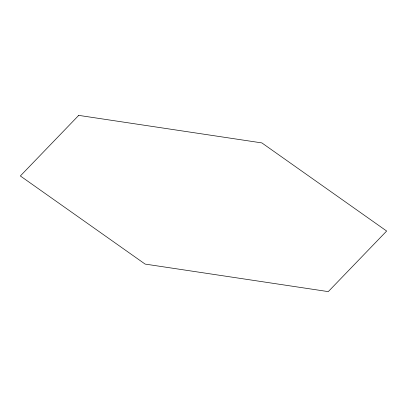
<?xml version="1.0" encoding="UTF-8"?>
<svg xmlns="http://www.w3.org/2000/svg" width="407" height="407" viewBox="0 0 407 407"><rect width="100%" height="100%" fill="white"/><g stroke="black" fill="none" stroke-linecap="round" stroke-linejoin="round"><path stroke-width="0.61" d="M78.724 115.379L20.35 175.966L145.126 264.087L328.276 291.621L386.65 231.034L261.874 142.913L78.724 115.379"/></g></svg>
